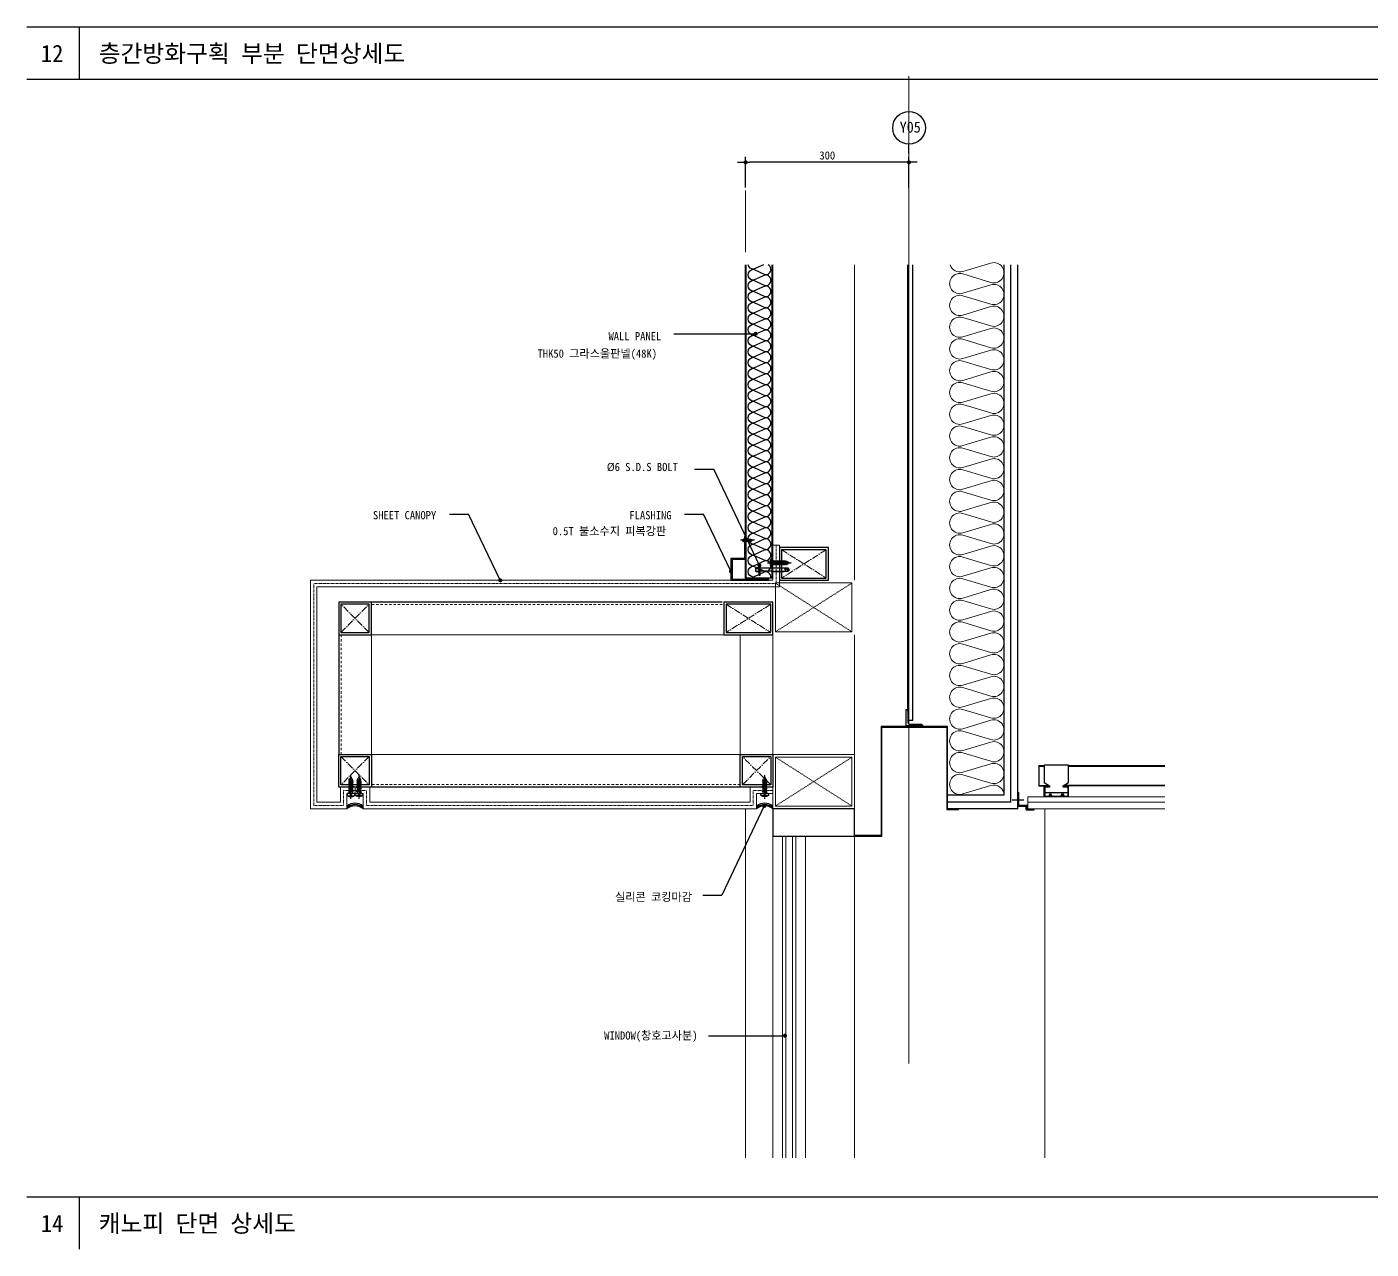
# Model space of a CAD drawing. Header units: millimetres. Extents: x 37538 to 66474, y -29175 to -20683.
# Drawn here: x 47680 to 50151, y -28133 to -25888 of the extents above; entities that cross this region are included whole.
import ezdxf
from ezdxf.enums import TextEntityAlignment as Align

# ---------------------------------------------------------------- set-up
doc = ezdxf.new("R2010")
doc.units = ezdxf.units.MM
doc.header["$MEASUREMENT"] = 0
for name, pattern in [('ACAD_ISO10W100', [18, 12, -3, 0, -3]), ('CENTER', [2, 1.25, -0.25, 0.25, -0.25]), ('HID', [2, 1.1, -0.9])]:
    doc.linetypes.add(name, pattern=pattern)
doc.layers.get('0').update_dxf_attribs({"linetype": 'CONTINUOUS'})
for name, color, linetype in [('4', 4, 'CONTINUOUS'), ('CEIL', 8, 'CONTINUOUS'), ('CEN1', 1, 'CENTER'), ('ELE-8', 8, 'CONTINUOUS'), ('ELE4', 5, 'CONTINUOUS'), ('FIN', 5, 'CONTINUOUS'), ('WALL', 3, 'CONTINUOUS'), ('일람표BOX', 7, 'CONTINUOUS')]:
    doc.layers.add(name, color=color, linetype=linetype)
for name, color, linetype, lineweight in [('A-AXIS-BUBL', 7, 'CONTINUOUS', 25), ('A-DIMS', 7, 'CONTINUOUS', 25), ('A-DWXK-OPEN', 1, 'HID', 15), ('A-DWXM-GLAS', 121, 'CONTINUOUS', 20), ('A-DWXM-WIND', 4, 'CONTINUOUS', 25), ('A-ELEV-LIN3', 8, 'CONTINUOUS', 18), ('A-MKXS-LEAD', 7, 'CONTINUOUS', 25), ('A-MKXS-TEXT1', 3, 'CONTINUOUS', 25), ('A-SECT-LIN2', 6, 'CONTINUOUS', 20), ('A-SECT-LIN3', 255, 'CONTINUOUS', 18), ('A-WAXM-DRYW', 4, 'CONTINUOUS', 25), ('A-WAXM-PANL', 6, 'CONTINUOUS', 20), ('A-XXXX-FIN2', 6, 'CONTINUOUS', 20), ('A-XXXX-FIN3', 4, 'CONTINUOUS', 25), ('A-XXXX-INSL2', 8, 'CONTINUOUS', 18), ('A-XXXX-OPEN', 1, 'ACAD_ISO10W100', 15), ('A-XXXX-STL', 3, 'CONTINUOUS', 25), ('A-XXXX-TXT2', 3, 'CONTINUOUS', 25), ('Grid', 1, 'CONTINUOUS', 0)]:
    doc.layers.add(name, color=color, linetype=linetype, lineweight=lineweight)
doc.styles.add('HY울릉도L', font='H2GTRE.TTF')
doc.styles.add('돋움', font='')
doc.styles.add('돋움체', font='')
doc.styles.get('돋움').set_extended_font_data('DotumChe')
doc.styles.get('돋움체').set_extended_font_data('DotumChe')
doc.dimstyles.new('CDIM', dxfattribs={"dimtxt": 3, "dimasz": 1.5, "dimexe": 2, "dimexo": 1, "dimgap": 1, "dimtad": 1, "dimdec": 0, "dimrnd": 0.5, "dimzin": 0, "dimdsep": 32, "dimlunit": 6, "dimtxsty": 'HY울릉도L', "dimblk1": '_CIDOT', "dimblk2": '_CIDOT', "dimsah": 1, "dimcen": 5.5, "dimclrd": 2, "dimclre": 2, "dimclrt": 7, "dimadec": 0, "dimazin": 0, "dimtfac": 1, "dimtdec": 0, "dimtix": 1, "dimtmove": 2, "dimatfit": 1, "dimldrblk": '_CIDOT', "dimfxl": 1, "dimtolj": 1, "dimtzin": 0, "dimlwd": -1, "dimarcsym": 0})

# ---------------------------------------------------------------- blocks, each defined once
blk = doc.blocks.new('A$C1041300C')
at = {"layer": 'CEN1', "linetype": 'Continuous'}
for p, q in [((1.5, 16), (2, 16.2)), ((5.5, 15.3), (1.5, 15.9)), ((1.5, 15.9), (2, 15.7)), ((1.5, 14.8), (2, 15)), ((1.5, 14.7), (2, 14.5)), ((5.5, 14), (1.5, 14.7)), ((1.5, 13.5), (2, 13.7)), ((5.5, 12.8), (1.5, 13.5)), ((1.5, 13.4), (2, 13.2)), ((1.5, 12.3), (2, 12.5)), ((5.5, 15.4), (1.6, 16)), ((5.5, 14.2), (1.6, 14.8)), ((5.5, 12.9), (1.6, 13.6)), ((5.5, 16.5), (2, 17.1)), ((5, 16.3), (2, 16.9)), ((5, 15.6), (2, 16.2)), ((5, 15.1), (2, 15.7)), ((5, 14.3), (2, 15)), ((5, 13.8), (2, 14.5)), ((5, 13.1), (2, 13.7)), ((5, 12.6), (2, 13.2)), ((5, 11.9), (2, 12.5)), ((5.5, 16.6), (2.2, 17.1)), ((5, 16.8), (3.5, 17.1)), ((5.5, 16.6), (5, 16.8)), ((5.5, 16.5), (5, 16.3)), ((5.5, 15.4), (5, 15.6)), ((5.5, 15.3), (5, 15.1)), ((5.5, 14.2), (5, 14.3)), ((5.5, 14), (5, 13.8)), ((5.5, 12.9), (5, 13.1)), ((5.5, 12.8), (5, 12.6)), ((1.5, 12.2), (2, 12)), ((5.5, 11.6), (1.5, 12.2)), ((1.5, 11.1), (2, 11.3)), ((1.5, 11), (2, 10.8)), ((5.5, 10.3), (1.5, 11)), ((1.5, 9.8), (2, 10)), ((5.5, 9.1), (1.5, 9.8)), ((1.5, 9.7), (2, 9.5)), ((1.5, 8.6), (2, 8.8)), ((1.5, 8.5), (2, 8.3)), ((5.5, 7.9), (1.5, 8.5)), ((1.5, 7.4), (2, 7.6)), ((1.5, 7.3), (2, 7.1)), ((5.5, 6.7), (1.5, 7.3)), ((1.5, 6.1), (2, 6.3)), ((3.6, 5.7), (1.5, 6.1)), ((1.5, 6), (2, 5.8)), ((5.5, 11.7), (1.6, 12.3)), ((5.5, 10.5), (1.6, 11.1)), ((5.5, 9.2), (1.6, 9.9)), ((5.5, 8), (1.6, 8.6)), ((5.5, 6.8), (1.6, 7.4)), ((3.6, 5.8), (1.6, 6.2)), ((5, 11.4), (2, 12)), ((5, 10.6), (2, 11.3)), ((5, 10.2), (2, 10.8)), ((5, 9.4), (2, 10)), ((5, 8.9), (2, 9.5)), ((5, 8.2), (2, 8.8)), ((5, 7.7), (2, 8.3)), ((5, 7), (2, 7.6)), ((5, 6.5), (2, 7.1)), ((3.6, 5.8), (2, 6.3)), ((3.6, 5.7), (2, 5.8)), ((5.5, 11.7), (5, 11.9)), ((5.5, 11.6), (5, 11.4)), ((5.5, 10.5), (5, 10.6)), ((5.5, 10.3), (5, 10.2)), ((5.5, 9.2), (5, 9.4)), ((5.5, 9.1), (5, 8.9)), ((5.5, 8), (5, 8.2)), ((5.5, 7.9), (5, 7.7)), ((5.5, 6.8), (5, 7)), ((5.5, 6.7), (5, 6.5))]:
    blk.add_line(p, q, dxfattribs=at)
at = {"layer": 'CEN1'}
for p, q in [((2, 17.4), (3.1, 19.7)), ((2, 16.2), (2, 17.4)), ((2, 17.1), (3.5, 17.1)), ((2, 15), (2, 15.7)), ((2, 13.7), (2, 14.5)), ((2, 12.5), (2, 13.2)), ((5, 17.4), (3.9, 19.7)), ((5, 16.8), (5, 17.4)), ((5, 15.6), (5, 16.3)), ((5, 14.3), (5, 15.1)), ((5, 13.1), (5, 13.8)), ((5, 11.9), (5, 12.6)), ((7, 4.9), (0, 4.9)), ((0, 4.9), (0, 3.9)), ((2, 11.3), (2, 12)), ((2, 10), (2, 10.8)), ((2, 8.8), (2, 9.5)), ((2, 7.6), (2, 8.3)), ((2, 6.3), (2, 7.1)), ((2, 4.9), (2, 5.8)), ((5, 10.6), (5, 11.4)), ((5, 9.4), (5, 10.2)), ((5, 8.2), (5, 8.9)), ((5, 7), (5, 7.7)), ((5, 4.9), (5, 6.5)), ((7, 3.9), (7, 4.9))]:
    blk.add_line(p, q, dxfattribs=at)
at = {"layer": 'CEN1', "linetype": 'CENTER'}
blk.add_line((3.5, 0), (3.5, 22.1), dxfattribs=at)
at = {"layer": 'CEN1'}
blk.add_lwpolyline([(1, 2.6), (1.2, 2.8), (1.4, 2.9), (1.7, 2.9), (2, 2.9), (2.2, 2.8), (2.5, 2.8), (2.7, 2.7), (2.8, 2.7), (2.9, 2.8), (3, 2.9), (3, 3.1), (3, 3.3), (3, 3.5), (3, 3.7), (3, 3.9), (3, 4), (3.1, 4.2), (3.2, 4.3), (3.4, 4.3), (3.5, 4.3), (3.6, 4.3), (3.8, 4.3), (3.9, 4.2), (4, 4), (4, 3.9), (4, 3.7), (4, 3.5), (4, 3.3), (4, 3.1), (4, 2.9), (4.1, 2.8), (4.2, 2.7), (4.3, 2.7), (4.5, 2.8), (4.8, 2.8), (5, 2.9), (5.3, 2.9), (5.6, 2.9), (5.8, 2.8), (6, 2.6)], dxfattribs=at)
at = {"layer": 'CEN1', "linetype": 'Continuous'}
for centre, radius, start, end in [((1.6, 16), 0.0925, 150.0754, 220.1339), ((1.6, 14.7), 0.0925, 150.0754, 220.1339), ((1.6, 13.5), 0.0925, 150.0754, 220.1339), ((3.5, 19.5), 0.46, 35.1627, 144.8373), ((5.4, 16.6), 0.0925, 330.0754, 40.1339), ((5.4, 15.3), 0.0925, 330.0754, 40.1339), ((5.4, 14.1), 0.0925, 330.0754, 40.1339), ((5.4, 12.9), 0.0925, 330.0754, 40.1339), ((1.6, 12.3), 0.0925, 150.0754, 220.1339), ((1.6, 11), 0.0925, 150.0754, 220.1339), ((1.6, 9.8), 0.0925, 150.0754, 220.1339), ((1.6, 8.6), 0.0925, 150.0754, 220.1339), ((1.6, 7.3), 0.0925, 150.0754, 220.1339), ((1.6, 6.1), 0.0925, 150.0754, 220.1339), ((3.5, 5.8), 0.0602, 290.6851, 49.2729), ((5.4, 11.6), 0.0925, 330.0754, 40.1339), ((5.4, 10.4), 0.0925, 330.0754, 40.1339), ((5.4, 9.2), 0.0925, 330.0754, 40.1339), ((5.4, 7.9), 0.0925, 330.0754, 40.1339), ((5.4, 6.7), 0.0925, 330.0754, 40.1339)]:
    blk.add_arc(centre, radius, start, end, dxfattribs=at)
at = {"layer": 'CEN1'}
for centre, radius, start, end in [((1.3, 3.9), 1.3, 180.0233, 254.4114), ((3.5, 11.6), 9.36, 254.205, 285.795), ((5.7, 3.9), 1.3, 285.5886, 359.9767)]:
    blk.add_arc(centre, radius, start, end, dxfattribs=at)
blk = doc.blocks.new('_CIDOT')
at = {"color": 0, "linetype": 'ByBlock'}
blk.add_line((2, 0), (-1, 0), dxfattribs=at)
at = {"color": 0, "linetype": 'ByBlock', "const_width": 0.5}
blk.add_lwpolyline([(-0.25, 0, 1), (0.25, 0, 1)], format="xyb", close=True, dxfattribs=at)
blk = doc.blocks.new('*D151')
at = {"layer": 'A-DIMS', "lineweight": -2, "transparency": 16777216}
for p, q in [((49001.5, -26183), (49001.5, -26126.5)), ((49301.5, -26183), (49301.5, -26126.5))]:
    blk.add_line(p, q, dxfattribs=at)
at = {"layer": 'A-DIMS', "transparency": 16777216}
blk.add_line((49294, -26136.5), (49009, -26136.5), dxfattribs=at)
at = {"layer": 'A-DIMS', "transparency": 16777216, "xscale": 7.5, "yscale": 7.5, "zscale": 7.5, "rotation": 180}
blk.add_blockref('_CIDOT', (49001.5, -26136.5), dxfattribs=at)
at = {"layer": 'A-DIMS', "transparency": 16777216, "xscale": 7.5, "yscale": 7.5, "zscale": 7.5}
blk.add_blockref('_CIDOT', (49301.5, -26136.5), dxfattribs=at)
at = {"layer": 'A-DIMS', "color": 3, "transparency": 16777216, "insert": (49151.5, -26124), "char_height": 15, "attachment_point": 5, "style": '돋움체'}
blk.add_mtext('\\A1;300', dxfattribs=at)
blk = doc.blocks.new('B')
at = {"color": 4}
for p, q in [((6.57, 0), (-2.98, 0)), ((4.83, 0.8), (0, 0.8)), ((4.83, -0.8), (4.83, 0.8)), ((-2.3, 0), (-2.7, 0)), ((0, -0.8), (4.83, -0.8)), ((7.25, 0), (6.85, 0))]:
    blk.add_line(p, q, dxfattribs=at)
blk.add_lwpolyline([(-0.64, 0.2), (-0.64, -0.2), (-1.19, -0.2, 0.327973), (-0.17, -1.18), (-0.17, 0), (-0.17, 1.18, 0.327973), (-1.19, 0.2)], format="xyb", close=True, dxfattribs=at)
blk.add_lwpolyline([(4.83, -0.52), (5.46, -0.52), (5.98, 0), (5.46, 0.52), (4.83, 0.52)], dxfattribs=at)
at = {"layer": '4'}
for p, q in [((-0.17, 1.57), (-0.17, 1.18)), ((0, 1.57), (-0.17, 1.57)), ((0, 0.8), (0, 1.57)), ((0, -0.8), (0, 0.8)), ((-0.17, -1.57), (-0.17, -1.18)), ((0, -1.57), (-0.17, -1.57)), ((0, -0.8), (0, -1.57))]:
    blk.add_line(p, q, dxfattribs=at)
blk = doc.blocks.new('8')
at = {"color": 4}
for p, q in [((9.9, 56.1), (-10.1, 56.1)), ((-10.1, 54.1), (9.9, 54.1)), ((-5.1, 56.1), (-5.1, 56.6)), ((-4.6, 57.1), (-4.1, 57.1)), ((-4.1, 57.1), (-4.1, 61.6)), ((3.9, 57.1), (-4.1, 57.1)), ((-3.6, 62.1), (-3.3, 62.1)), ((-2.6, 61.6), (-2.9, 62)), ((-2.6, 61.6), (-2.2, 62)), ((-2.6, 61.6), (-2.6, 57.1)), ((-2.5, 31.9), (-2.5, 54.1)), ((-1.9, 62.1), (1.7, 62.1)), ((2.4, 61.6), (2.1, 62)), ((2.4, 61.6), (2.9, 62.1)), ((2.4, 61.6), (2.4, 57.1)), ((2.5, 31.9), (2.5, 54.1)), ((3.4, 62.1), (2.9, 62.1)), ((3.9, 61.6), (3.9, 57.1)), ((3.9, 57.1), (4.4, 57.1)), ((4.9, 56.6), (4.9, 56.1)), ((3.5, 32.1), (-3.5, 32.1)), ((-3.5, 32.1), (-3.5, 10)), ((-2.5, 32.1), (-2.5, 2.5)), ((2.5, 2.5), (2.5, 32.1)), ((3.5, 32.1), (3.5, 10)), ((-3.5, 10), (-2.5, 9)), ((-2.2, 6.5), (-2.5, 2.5)), ((0, 0), (-2.5, 2.5)), ((0.8, 9.1), (-2.2, 6.5)), ((0, 3.7), (2.3, 7.4)), ((0, 3.7), (0, 0)), ((0, 0), (2.5, 2.5)), ((2.3, 7.4), (0.8, 9.1)), ((3.5, 10), (2.5, 9))]:
    blk.add_line(p, q, dxfattribs=at)
for centre, start, end in [((-4.6, 56.6), 90, 180), ((-3.6, 61.6), 90, 180), ((-3.3, 61.6), 45, 90), ((-1.9, 61.6), 90, 135), ((1.7, 61.6), 45, 90), ((3.4, 61.6), 0, 90), ((4.4, 56.6), 0, 90)]:
    blk.add_arc(centre, 0.5, start, end, dxfattribs=at)
at = {"layer": '4'}
for p, q in [((-10.1, 56.1), (-10.1, 54.1)), ((9.9, 56.1), (9.9, 54.1))]:
    blk.add_line(p, q, dxfattribs=at)

msp = doc.modelspace()

# ---------------------------------------------------------------- linework, layer by layer
at = {"color": 4}
for p, q in [((49001.5, -26900.5), (49001.5, -26324.6)), ((49002.5, -26900.5), (49002.5, -26324.6)), ((49050.5, -26900.5), (49050.5, -26324.6)), ((49051.5, -26900.5), (49051.5, -26324.6)), ((49051.5, -26900.5), (49051.5, -26324.6)), ((49051.5, -26900.5), (49001.5, -26900.5))]:
    msp.add_line(p, q, dxfattribs=at)
at = {"color": 2}
for p, q in [((48999.5, -26824.2), (48999.5, -26864.2)), ((48999.5, -26824.2), (49001.5, -26824.2)), ((49001.5, -26824.2), (49001.5, -26866.2)), ((48999.5, -26864.2), (48974.5, -26864.2)), ((48974.5, -26864.2), (48974.5, -26904.2)), ((49001.5, -26866.2), (48976.5, -26866.2)), ((48976.5, -26866.2), (48976.5, -26902.2)), ((48974.5, -26904.2), (49043.4, -26904.2)), ((48976.5, -26902.2), (49043.4, -26902.2)), ((49043.4, -26902.2), (49043.4, -26904.2))]:
    msp.add_line(p, q, dxfattribs=at)
at = {"color": 253}
for points in [[(49047.8, -26353.3, 0.414214), (49037.7, -26343.2), (49016.1, -26353.3, -1), (49016.1, -26333.1), (49037.7, -26343.2, 0.414214), (49047.8, -26333.1)], [(49034.3, -26324.6), (49016.1, -26333.1, -0.369602), (49006.1, -26324.6, -0.369602)], [(49047.8, -26333.1, 0.25756), (49043, -26324.6, 0.25756)], [(49047.8, -26373.5, 0.414214), (49037.7, -26363.4), (49016.1, -26373.5, -1), (49016.1, -26353.3), (49037.7, -26363.4, 0.414214), (49047.8, -26353.3)], [(49047.8, -26393.7, 0.414214), (49037.7, -26383.6), (49016.1, -26393.7, -1), (49016.1, -26373.5), (49037.7, -26383.6, 0.414214), (49047.8, -26373.5)], [(49047.8, -26393.7, 0.414214), (49037.7, -26383.6), (49016.1, -26393.7, -1), (49016.1, -26373.5), (49037.7, -26383.6, 0.414214), (49047.8, -26373.5)], [(49047.8, -26413.9, 0.414214), (49037.7, -26403.8), (49016.1, -26413.9, -1), (49016.1, -26393.7), (49037.7, -26403.8, 0.414214), (49047.8, -26393.7)], [(49047.8, -26434.1, 0.414214), (49037.7, -26424), (49016.1, -26434.1, -1), (49016.1, -26413.9), (49037.7, -26424, 0.414214), (49047.8, -26413.9)], [(49047.8, -26454.3, 0.414214), (49037.7, -26444.2), (49016.1, -26454.3, -1), (49016.1, -26434.1), (49037.7, -26444.2, 0.414214), (49047.8, -26434.1)], [(49047.8, -26474.5, 0.414214), (49037.7, -26464.4), (49016.1, -26474.5, -1), (49016.1, -26454.3), (49037.7, -26464.4, 0.414214), (49047.8, -26454.3)], [(49047.8, -26494.7, 0.414214), (49037.7, -26484.6), (49016.1, -26494.7, -1), (49016.1, -26474.5), (49037.7, -26484.6, 0.414214), (49047.8, -26474.5)], [(49047.8, -26514.9, 0.414214), (49037.7, -26504.8), (49016.1, -26514.9, -1), (49016.1, -26494.7), (49037.7, -26504.8, 0.414214), (49047.8, -26494.7)], [(49047.8, -26535.1, 0.414214), (49037.7, -26525), (49016.1, -26535.1, -1), (49016.1, -26514.9), (49037.7, -26525, 0.414214), (49047.8, -26514.9)], [(49047.8, -26555.3, 0.414214), (49037.7, -26545.2), (49016.1, -26555.3, -1), (49016.1, -26535.1), (49037.7, -26545.2, 0.414214), (49047.8, -26535.1)], [(49047.8, -26575.5, 0.414214), (49037.7, -26565.4), (49016.1, -26575.5, -1), (49016.1, -26555.3), (49037.7, -26565.4, 0.414214), (49047.8, -26555.3)], [(49047.8, -26575.5, 0.414214), (49037.7, -26565.4), (49016.1, -26575.5, -1), (49016.1, -26555.3), (49037.7, -26565.4, 0.414214), (49047.8, -26555.3)], [(49047.8, -26595.7, 0.414214), (49037.7, -26585.6), (49016.1, -26595.7, -1), (49016.1, -26575.5), (49037.7, -26585.6, 0.414214), (49047.8, -26575.5)], [(49047.8, -26615.9, 0.414214), (49037.7, -26605.8), (49016.1, -26615.9, -1), (49016.1, -26595.7), (49037.7, -26605.8, 0.414214), (49047.8, -26595.7)], [(49047.8, -26636.1, 0.414214), (49037.7, -26626), (49016.1, -26636.1, -1), (49016.1, -26615.9), (49037.7, -26626, 0.414214), (49047.8, -26615.9)], [(49047.8, -26656.3, 0.414214), (49037.7, -26646.2), (49016.1, -26656.3, -1), (49016.1, -26636.1), (49037.7, -26646.2, 0.414214), (49047.8, -26636.1)], [(49047.8, -26676.5, 0.414214), (49037.7, -26666.4), (49016.1, -26676.5, -1), (49016.1, -26656.3), (49037.7, -26666.4, 0.414214), (49047.8, -26656.3)], [(49047.8, -26696.7, 0.414214), (49037.7, -26686.6), (49016.1, -26696.7, -1), (49016.1, -26676.5), (49037.7, -26686.6, 0.414214), (49047.8, -26676.5)], [(49047.8, -26716.9, 0.414214), (49037.7, -26706.8), (49016.1, -26716.9, -1), (49016.1, -26696.7), (49037.7, -26706.8, 0.414214), (49047.8, -26696.7)], [(49047.8, -26737.1, 0.414214), (49037.7, -26727), (49016.1, -26737.1, -1), (49016.1, -26716.9), (49037.7, -26727, 0.414214), (49047.8, -26716.9)], [(49047.8, -26737.1, 0.414214), (49037.7, -26727), (49016.1, -26737.1, -1), (49016.1, -26716.9), (49037.7, -26727, 0.414214), (49047.8, -26716.9)], [(49047.8, -26757.3, 0.414214), (49037.7, -26747.2), (49016.1, -26757.3, -1), (49016.1, -26737.1), (49037.7, -26747.2, 0.414214), (49047.8, -26737.1)], [(49047.8, -26777.5, 0.414214), (49037.7, -26767.4), (49016.1, -26777.5, -1), (49016.1, -26757.3), (49037.7, -26767.4, 0.414214), (49047.8, -26757.3)], [(49047.8, -26797.6, 0.414214), (49037.7, -26787.6), (49016.1, -26797.6, -1), (49016.1, -26777.5), (49037.7, -26787.6, 0.414214), (49047.8, -26777.5)], [(49047.8, -26817.8, 0.414214), (49037.7, -26807.7), (49016.1, -26817.8, -1), (49016.1, -26797.6), (49037.7, -26807.7, 0.414214), (49047.8, -26797.6)], [(49047.8, -26838, 0.414214), (49037.7, -26827.9), (49016.1, -26838, -1), (49016.1, -26817.8), (49037.7, -26827.9, 0.414214), (49047.8, -26817.8)], [(49047.8, -26858.2, 0.414214), (49037.7, -26848.1), (49016.1, -26858.2, -1), (49016.1, -26838), (49037.7, -26848.1, 0.414214), (49047.8, -26838)], [(49047.8, -26858.2, 0.414214), (49037.7, -26848.1), (49016.1, -26858.2, -1), (49016.1, -26838), (49037.7, -26848.1, 0.414214), (49047.8, -26838)], [(49047.8, -26878.4, 0.414214), (49037.7, -26868.3), (49016.1, -26878.4, -1), (49016.1, -26858.2), (49037.7, -26868.3, 0.414214), (49047.8, -26858.2)], [(49047.8, -26898.6, 0.414214), (49037.7, -26888.5), (49016.1, -26898.6, -1), (49016.1, -26878.4), (49037.7, -26888.5, 0.414214), (49047.8, -26878.4)]]:
    msp.add_lwpolyline(points, format="xyb", dxfattribs=at)
at = {"color": 1}
for centre in [(48283.4, -27337.9), (48283.4, -27340.5), (48283.4, -27342.8), (49036.5, -27337.9), (49036.5, -27340.5), (49036.5, -27342.8)]:
    msp.add_arc(centre, 23.8, 50.8694, 129.1306, dxfattribs=at)
at = {"layer": 'A-AXIS-BUBL', "ltscale": 0.2}
msp.add_line((49301.5, -26120.6), (49301.5, -26103.1), dxfattribs=at)
msp.add_circle((49301.8, -26073.1), 30, dxfattribs=at)
at = {"layer": 'A-DWXK-OPEN'}
for p, q in [((49196.5, -26909.8), (49056.5, -26999)), ((49196.5, -26999), (49056.5, -26909.8)), ((49196.5, -27229.8), (49056.5, -27319)), ((49196.5, -27319), (49056.5, -27229.8))]:
    msp.add_line(p, q, dxfattribs=at)
at = {"layer": 'A-DWXM-GLAS'}
for p, q in [((49069.5, -27965.4), (49069.5, -27374.4)), ((49075.5, -27965.4), (49075.5, -27374.4)), ((49087.5, -27965.4), (49087.5, -27374.4)), ((49093.5, -27965.4), (49093.5, -27374.4))]:
    msp.add_line(p, q, dxfattribs=at)
at = {"layer": 'A-DWXM-WIND'}
msp.add_lwpolyline([(49201.5, -27324.4), (49051.5, -27324.4), (49051.5, -27374.4), (49201.5, -27374.4)], close=True, dxfattribs=at)
at = {"layer": 'A-ELEV-LIN3'}
for p, q in [((49201.5, -26324.6), (49201.5, -26904.4)), ((48313.5, -27224.4), (48313.5, -27004.4)), ((48313.5, -27004.4), (48961.5, -27004.4)), ((48991.5, -27224.4), (48991.5, -27004.4)), ((49051.5, -27004.4), (49051.5, -27224.4)), ((49201.5, -27004.4), (49201.5, -27224.4)), ((48991.5, -27224.4), (48313.5, -27224.4)), ((49001.5, -27324.4), (49001.5, -27965.4)), ((49551.5, -27965.4), (49551.5, -27324.4)), ((49051.5, -27965.4), (49051.5, -27374.4)), ((49111.5, -27965.4), (49111.5, -27374.4)), ((49201.5, -27965.4), (49201.5, -27374.4))]:
    msp.add_line(p, q, dxfattribs=at)
at = {"layer": 'A-ELEV-LIN3', "linetype": 'HID', "ltscale": 4}
for p, q in [((48958.5, -26949), (48313.5, -26949)), ((48258.1, -27004.4), (48258.1, -27224.4)), ((48991.5, -27279.8), (48313.5, -27279.8))]:
    msp.add_line(p, q, dxfattribs=at)
at = {"layer": 'A-MKXS-LEAD'}
for p, q in [((48869.2, -26451.7), (49020, -26451.7)), ((48907.7, -26700.5), (48942.7, -26700.5)), ((49026.8, -26877.4), (48942.7, -26700.5)), ((48457.3, -26783), (48492.2, -26783)), ((48550.5, -26904.4), (48492.2, -26783)), ((48889, -26783), (48924, -26783)), ((48974.5, -26888), (48924, -26783)), ((49035.7, -27319.1), (48957.6, -27483.3)), ((48922.6, -27483.3), (48957.6, -27483.3)), ((48933.5, -27741.2), (49073.7, -27741.2))]:
    msp.add_line(p, q, dxfattribs=at)
at = {"layer": 'A-MKXS-LEAD', "const_width": 3.75}
for points in [[(49018.1, -26451.6, 1), (49021.8, -26451.6, 1)], [(49025, -26877.4, 1), (49028.7, -26877.4, 1)], [(48548.6, -26904.4, 1), (48552.4, -26904.4, 1)], [(48972.6, -26888, 1), (48976.3, -26888, 1)], [(49033.8, -27319.1, -1), (49037.6, -27319.1, -1)], [(49071.8, -27741.2, 1), (49075.6, -27741.2, 1)]]:
    msp.add_lwpolyline(points, format="xyb", close=True, dxfattribs=at)
at = {"layer": 'A-SECT-LIN2'}
msp.add_lwpolyline([(49051.5, -27324.4), (49051.5, -27224.4), (49201.5, -27224.4), (49201.5, -27324.4)], close=True, dxfattribs=at)
at = {"layer": 'A-SECT-LIN3'}
for points in [[(49056.5, -26999.4), (49056.5, -26909.4), (49196.5, -26909.4), (49196.5, -26999.4)], [(49056.5, -27319.4), (49056.5, -27229.4), (49196.5, -27229.4), (49196.5, -27319.4)]]:
    msp.add_lwpolyline(points, close=True, dxfattribs=at)
at = {"layer": 'A-WAXM-DRYW'}
for p, q in [((49476.5, -27299.4), (49476.5, -26324.6)), ((49489, -27311.9), (49489, -26324.6)), ((49501.5, -27324.4), (49501.5, -26324.6)), ((49476.5, -27299.4), (49372.7, -27299.4)), ((49489, -27311.9), (49372.7, -27311.9)), ((49501.5, -27324.4), (49372.7, -27324.4))]:
    msp.add_line(p, q, dxfattribs=at)
at = {"layer": 'A-WAXM-PANL'}
msp.add_line((48991.5, -27268.4), (48991.5, -27240.4), dxfattribs=at)
at = {"layer": 'A-XXXX-FIN2'}
for p, q in [((49051.5, -26900.5), (49051.5, -26840)), ((49051.5, -26840), (49057.5, -26840)), ((49051.5, -26840), (49051.5, -26904.4)), ((49057.5, -26840), (49063.5, -26840)), ((49063.5, -26840), (49063.5, -26916.4)), ((48201.5, -26904.4), (49051.5, -26904.4)), ((48201.5, -27324.4), (48201.5, -26904.4)), ((48213.5, -27312.4), (48213.5, -26916.4)), ((48213.5, -26916.4), (49063.5, -26916.4)), ((48256.5, -27284.4), (48256.5, -27312.4)), ((48298.5, -27296.4), (48268.5, -27296.4)), ((48268.5, -27296.4), (48268.5, -27324.4)), ((48283.5, -27296.4), (48283.5, -27284.4)), ((48298.5, -27296.4), (48298.5, -27324.4)), ((48310.5, -27284.4), (48310.5, -27312.4)), ((49009.5, -27284.4), (49009.5, -27312.4)), ((49051.5, -27284.4), (49009.5, -27284.4)), ((49051.5, -27296.4), (49021.5, -27296.4)), ((49021.5, -27296.4), (49021.5, -27324.4)), ((49771.8, -27302.4), (49520.2, -27302.4)), ((49520.2, -27324.4), (49520.2, -27302.4)), ((48268.5, -27324.4), (48201.5, -27324.4)), ((48256.5, -27312.4), (48213.5, -27312.4)), ((49021.5, -27324.4), (48298.5, -27324.4)), ((49009.5, -27312.4), (48310.5, -27312.4)), ((49771.8, -27311.9), (49520.2, -27311.9)), ((49771.8, -27324.4), (49520.2, -27324.4))]:
    msp.add_line(p, q, dxfattribs=at)
at = {"layer": 'A-XXXX-FIN2', "color": 1, "linetype": 'HID'}
for p, q in [((49057.5, -26840), (49057.5, -26910.4)), ((48207.5, -27318.4), (48207.5, -26910.4)), ((48207.5, -26910.4), (49057.5, -26910.4)), ((48262.5, -27290.4), (48262.5, -27318.4)), ((48262.5, -27290.4), (48304.5, -27290.4)), ((48304.5, -27290.4), (48304.5, -27318.4)), ((49015.5, -27290.4), (49015.5, -27318.4)), ((49051.5, -27290.4), (49015.5, -27290.4)), ((48207.5, -27318.4), (48262.5, -27318.4)), ((48304.5, -27318.4), (49015.5, -27318.4))]:
    msp.add_line(p, q, dxfattribs=at)
at = {"layer": 'A-XXXX-FIN3'}
msp.add_lwpolyline([(49201.5, -27374.4), (49251.5, -27374.4), (49251.5, -27174.3), (49371.5, -27174.3), (49371.5, -27325.6), (49392.7, -27325.6), (49392.7, -27324.4), (49372.7, -27324.4), (49372.7, -27173.1), (49250.3, -27173.1), (49250.3, -27373.2), (49201.5, -27373.2)], dxfattribs=at)
at = {"layer": 'A-XXXX-INSL2'}
for points in [[(49476.5, -27299.4, 0.509267), (49452.2, -27281.7), (49400.7, -27297.1, -1.37259), (49400.7, -27261.7), (49452.2, -27277.1, 1.37259), (49452.2, -27241.7), (49400.7, -27257.1, -1.37259), (49400.7, -27221.7), (49452.2, -27237.1, 1.37259), (49452.2, -27201.7), (49400.7, -27217.1, -1.37259), (49400.7, -27181.7), (49452.2, -27197.1, 1.37259), (49452.2, -27161.7), (49400.7, -27177.1, -1.37259), (49400.7, -27141.7), (49452.2, -27157.1, 1.37259), (49452.2, -27121.7), (49400.7, -27137.1, -1.37259), (49400.7, -27101.7), (49452.2, -27117.1, 1.37259), (49452.2, -27081.7), (49400.7, -27097.1, -1.37259), (49400.7, -27061.7), (49452.2, -27077.1, 1.37259), (49452.2, -27041.7), (49400.7, -27057.1, -1.37259), (49400.7, -27021.7), (49452.2, -27037.1, 1.37259), (49452.2, -27001.7), (49400.7, -27017.1, -1.37259), (49400.7, -26981.7), (49452.2, -26997.1, 1.37259), (49452.2, -26961.7), (49400.7, -26977.1, -1.37259), (49400.7, -26941.7), (49452.2, -26957.1, 1.37259), (49452.2, -26921.7), (49400.7, -26937.1, -1.37259), (49400.7, -26901.7), (49452.2, -26917.1, 1.37259), (49452.2, -26881.7), (49400.7, -26897.1, -1.37259), (49400.7, -26861.7), (49452.2, -26877.1, 1.37259), (49452.2, -26841.7), (49400.7, -26857.1, -1.37259), (49400.7, -26821.7), (49452.2, -26837.1, 1.37259), (49452.2, -26801.7), (49400.7, -26817.1, -1.37259), (49400.7, -26781.7), (49452.2, -26797.1, 1.37259), (49452.2, -26761.7), (49400.7, -26777.1, -1.37259), (49400.7, -26741.7), (49452.2, -26757.1, 1.37259), (49452.2, -26721.7), (49400.7, -26737.1, -1.37259), (49400.7, -26701.7), (49452.2, -26717.1, 1.37259), (49452.2, -26681.7), (49400.7, -26697.1, -1.37259), (49400.7, -26661.7), (49452.2, -26677.1, 1.37259), (49452.2, -26641.7), (49400.7, -26657.1, -1.37259), (49400.7, -26621.7), (49452.2, -26637.1, 1.37259), (49452.2, -26601.7), (49400.7, -26617.1, -1.37259), (49400.7, -26581.7), (49452.2, -26597.1, 1.37259), (49452.2, -26561.7), (49400.7, -26577.1, -1.37259), (49400.7, -26541.7), (49452.2, -26557.1, 1.37259), (49452.2, -26521.7), (49400.7, -26537.1, -1.37259), (49400.7, -26501.7), (49452.2, -26517.1, 1.37259), (49452.2, -26481.7), (49400.7, -26497.1, -1.37259), (49400.7, -26461.7), (49452.2, -26477.1, 1.37259), (49452.2, -26441.7), (49400.7, -26457.1, -1.37259), (49400.7, -26421.7), (49452.2, -26437.1, 1.37259), (49452.2, -26401.7), (49400.7, -26417.1, -1.37259), (49400.7, -26381.7), (49452.2, -26397.1, 1.37259), (49452.2, -26361.7), (49400.7, -26377.1, -1.37259), (49400.7, -26341.7), (49452.2, -26357.1, 1.37259), (49452.2, -26321.7), (49400.7, -26337.1, -0.422297), (49377.2, -26324.6, -0.422297)], [(49501.4, -27134.4, 0.000225), (49501.4, -27134.4, 0.000225)]]:
    msp.add_lwpolyline(points, format="xyb", dxfattribs=at)
at = {"layer": 'A-XXXX-OPEN'}
for p, q in [((49067.5, -26848.4), (49149.5, -26900.4)), ((49149.5, -26848.4), (49067.5, -26900.4)), ((48257.5, -27000.4), (48309.5, -26948.4)), ((48309.5, -27000.4), (48257.5, -26948.4)), ((48965.5, -26948.4), (49047.5, -27000.4)), ((49047.5, -26948.4), (48965.5, -27000.4)), ((48257.5, -27228.4), (48309.5, -27280.4)), ((48309.5, -27228.4), (48257.5, -27280.4)), ((48995.5, -27280.4), (49047.5, -27228.4)), ((49047.5, -27280.4), (48995.5, -27228.4))]:
    msp.add_line(p, q, dxfattribs=at)
at = {"layer": 'A-XXXX-STL'}
for points in [[(49153.5, -26844.4), (49063.5, -26844.4), (49063.5, -26904.4), (49153.5, -26904.4)], [(49149.5, -26848.4), (49067.5, -26848.4), (49067.5, -26900.4), (49149.5, -26900.4)], [(48313.5, -26944.4), (48253.5, -26944.4), (48253.5, -27004.4), (48313.5, -27004.4)], [(48309.5, -26948.4), (48257.5, -26948.4), (48257.5, -27000.4), (48309.5, -27000.4)], [(49051.5, -26944.4), (48961.5, -26944.4), (48961.5, -27004.4), (49051.5, -27004.4)], [(49047.5, -26948.4), (48965.5, -26948.4), (48965.5, -27000.4), (49047.5, -27000.4)], [(48313.5, -27284.4), (48253.5, -27284.4), (48253.5, -27224.4), (48313.5, -27224.4)], [(48309.5, -27280.4), (48257.5, -27280.4), (48257.5, -27228.4), (48309.5, -27228.4)], [(49051.5, -27284.4), (48991.5, -27284.4), (48991.5, -27224.4), (49051.5, -27224.4)], [(49047.5, -27280.4), (48995.5, -27280.4), (48995.5, -27228.4), (49047.5, -27228.4)]]:
    msp.add_lwpolyline(points, close=True, dxfattribs=at)
at = {"layer": 'CEIL', "color": 9}
for p, q in [((49501.5, -27294.4), (49503.5, -27294.4)), ((49503.5, -27317.4), (49503.5, -27294.4)), ((49513.1, -27308.3), (49491.3, -27308.3)), ((49501.5, -27319.4), (49517.1, -27319.4)), ((49503.5, -27317.4), (49519.1, -27317.4)), ((49517.1, -27326.4), (49517.1, -27319.4)), ((49517.1, -27326.4), (49532.1, -27326.4)), ((49519.1, -27324.4), (49519.1, -27317.4)), ((49519.1, -27324.4), (49532.1, -27324.4)), ((49532.1, -27326.4), (49532.1, -27324.4))]:
    msp.add_line(p, q, dxfattribs=at)
at = {"layer": 'ELE-8'}
for p, q in [((49299.5, -27144.8), (49299.5, -26324.6)), ((49308.5, -27161.2), (49308.5, -26324.6))]:
    msp.add_line(p, q, dxfattribs=at)
msp.add_lwpolyline([(49299.5, -27164.9, 0.414214), (49303.5, -27168.9), (49323.6, -27168.9, -0.414214), (49326.5, -27171.8), (49326.5, -27171.9), (49296.5, -27171.9), (49296.5, -27141.9), (49296.6, -27141.9, -0.414214), (49299.5, -27144.8)], format="xyb", close=True, dxfattribs=at)
msp.add_lwpolyline([(49299.5, -27161.2), (49308.5, -27161.2)], dxfattribs=at)
at = {"layer": 'ELE4'}
for p, q in [((48958.5, -26944.4), (48313.5, -26944.4)), ((48253.5, -27004.4), (48253.5, -27224.4)), ((48991.5, -27284.4), (48313.5, -27284.4))]:
    msp.add_line(p, q, dxfattribs=at)
at = {"layer": 'FIN', "color": 8}
for p, q in [((49550.2, -27245.4), (49540.2, -27245.4)), ((49540.2, -27245.4), (49540.2, -27282.4)), ((49550.2, -27246.4), (49540.2, -27246.4)), ((49595.2, -27244.4), (49550.2, -27244.4)), ((49550.2, -27244.4), (49550.2, -27276.1)), ((49595.2, -27276.1), (49595.2, -27244.4)), ((49771.8, -27245.4), (49595.2, -27245.4)), ((49771.8, -27246.4), (49595.2, -27246.4)), ((49550.2, -27276.1), (49560.2, -27282)), ((49585.2, -27282), (49595.2, -27276.1)), ((49540.2, -27281.4), (49559.2, -27281.4)), ((49540.2, -27282.4), (49560.2, -27282.4)), ((49558.9, -27282.4), (49540.2, -27282.4)), ((49560.2, -27283.4), (49550.2, -27283.4)), ((49550.2, -27302.4), (49550.2, -27283.4)), ((49560.2, -27284.4), (49551.2, -27284.4)), ((49551.2, -27284.4), (49551.2, -27301.4)), ((49551.2, -27294.2), (49594.2, -27294.2)), ((49551.2, -27301.4), (49558.5, -27301.4)), ((49558.5, -27301.4), (49561.5, -27296.1)), ((49561.5, -27298.2), (49559.1, -27302.4)), ((49560.2, -27282), (49560.2, -27284.4)), ((49561.5, -27296.1), (49564.4, -27301.4)), ((49563.9, -27302.4), (49561.5, -27298.2)), ((49564.4, -27301.4), (49581, -27301.4)), ((49581, -27301.4), (49584, -27296.1)), ((49584, -27298.2), (49581.6, -27302.4)), ((49584, -27296.1), (49586.9, -27301.4)), ((49586.4, -27302.4), (49584, -27298.2)), ((49585.2, -27284.4), (49585.2, -27282)), ((49771.8, -27282.4), (49585.2, -27282.4)), ((49595.2, -27283.4), (49585.2, -27283.4)), ((49594.2, -27284.4), (49585.2, -27284.4)), ((49771.8, -27281.4), (49586.3, -27281.4)), ((49586.9, -27301.4), (49594.2, -27301.4)), ((49594.2, -27301.4), (49594.2, -27284.4)), ((49595.2, -27302.4), (49595.2, -27283.4))]:
    msp.add_line(p, q, dxfattribs=at)
at = {"layer": 'Grid', "lineweight": 0}
for points in [[(49301.5, -27792.5), (49301.5, -25978.3)], [(49001.5, -26301.7), (49001.5, -26188)]]:
    msp.add_lwpolyline(points, dxfattribs=at)
at = {"layer": '일람표BOX', "color": 6}
for p, q in [((47680.3, -25887.7), (53558.3, -25887.7)), ((47776.3, -25887.7), (47776.3, -25983.7)), ((47680.3, -25983.7), (53558.3, -25983.7)), ((47680.3, -28037.3), (53558.3, -28037.3)), ((47776.3, -28037.3), (47776.3, -28133.3))]:
    msp.add_line(p, q, dxfattribs=at)

# ---------------------------------------------------------------- block references
at = {"xscale": -2.5, "yscale": 2.5, "zscale": 2.5, "rotation": 180}
msp.add_blockref('B', (48999.5, -26830.9), dxfattribs=at)
at = {"layer": '4', "rotation": 90}
msp.add_blockref('8', (49082, -26885), dxfattribs=at)
at = {"layer": 'WALL', "lineweight": 30, "ltscale": 6, "xscale": 2, "yscale": 2, "zscale": 2, "rotation": 270}
msp.add_blockref('A$C1041300C', (49041.7, -26865.2), dxfattribs=at)
at = {"layer": 'WALL', "lineweight": 30, "ltscale": 6, "yscale": 2, "zscale": 2}
for p, xscale in [((48269, -27306.2), 2), ((48298, -27306.2), -2), ((49043.5, -27306.2), -2)]:
    msp.add_blockref('A$C1041300C', p, dxfattribs=dict(at, xscale=xscale))

# ---------------------------------------------------------------- texts
at = {"layer": 'A-MKXS-TEXT1', "style": '돋움체'}
for s, p in [('WALL PANEL', (48749.4, -26463.5)), ('THK50 그라스울판넬(48K)', (48619, -26495.4)), ('Ø6 S.D.S BOLT', (48746.3, -26703.8)), ('SHEET CANOPY ', (48316.4, -26792.4)), ('FLASHING', (48787.8, -26792.4)), ('0.5T 불소수지 피복강판', (48646.7, -26821.6)), ('실리콘 코킹마감', (48761.4, -27493.7)), ('WINDOW(창호고사분)', (48741.4, -27748.4))]:
    msp.add_text(s, height=15, dxfattribs=at).set_placement(p)
at = {"layer": 'A-XXXX-TXT2', "style": '돋움'}
for s, p in [('층간방화구획 부분 단면상세도', (47812.3, -25936.5)), ('12', (47706, -25936.5)), ('캐노피 단면 상세도', (47812.3, -28086.1)), ('14', (47706, -28086.1))]:
    msp.add_text(s, height=32, dxfattribs=at).set_placement(p, align=Align.MIDDLE_LEFT)
at = {"layer": 'A-XXXX-TXT2', "ltscale": 0.2, "style": '돋움체'}
msp.add_text('Y05', height=20, dxfattribs=at).set_placement((49304, -26072), align=Align.MIDDLE)

# ---------------------------------------------------------------- dimensions: what is measured, and where the dimension line sits
at = {"layer": 'A-DIMS'}
dim = msp.add_aligned_dim(p1=(49301.5, -26188), p2=(49001.5, -26188), distance=-51.5, dimstyle='CDIM', override={"dimscale": 5, "dimtxsty": '돋움체', "dimclrd": 256, "dimclre": 256, "dimclrt": 3}, dxfattribs=at)
dim.commit()
dim.dimension.update_dxf_attribs({"geometry": '*D151', "text_midpoint": (49151.5, -26124)})

doc.saveas('drawing.dxf')
